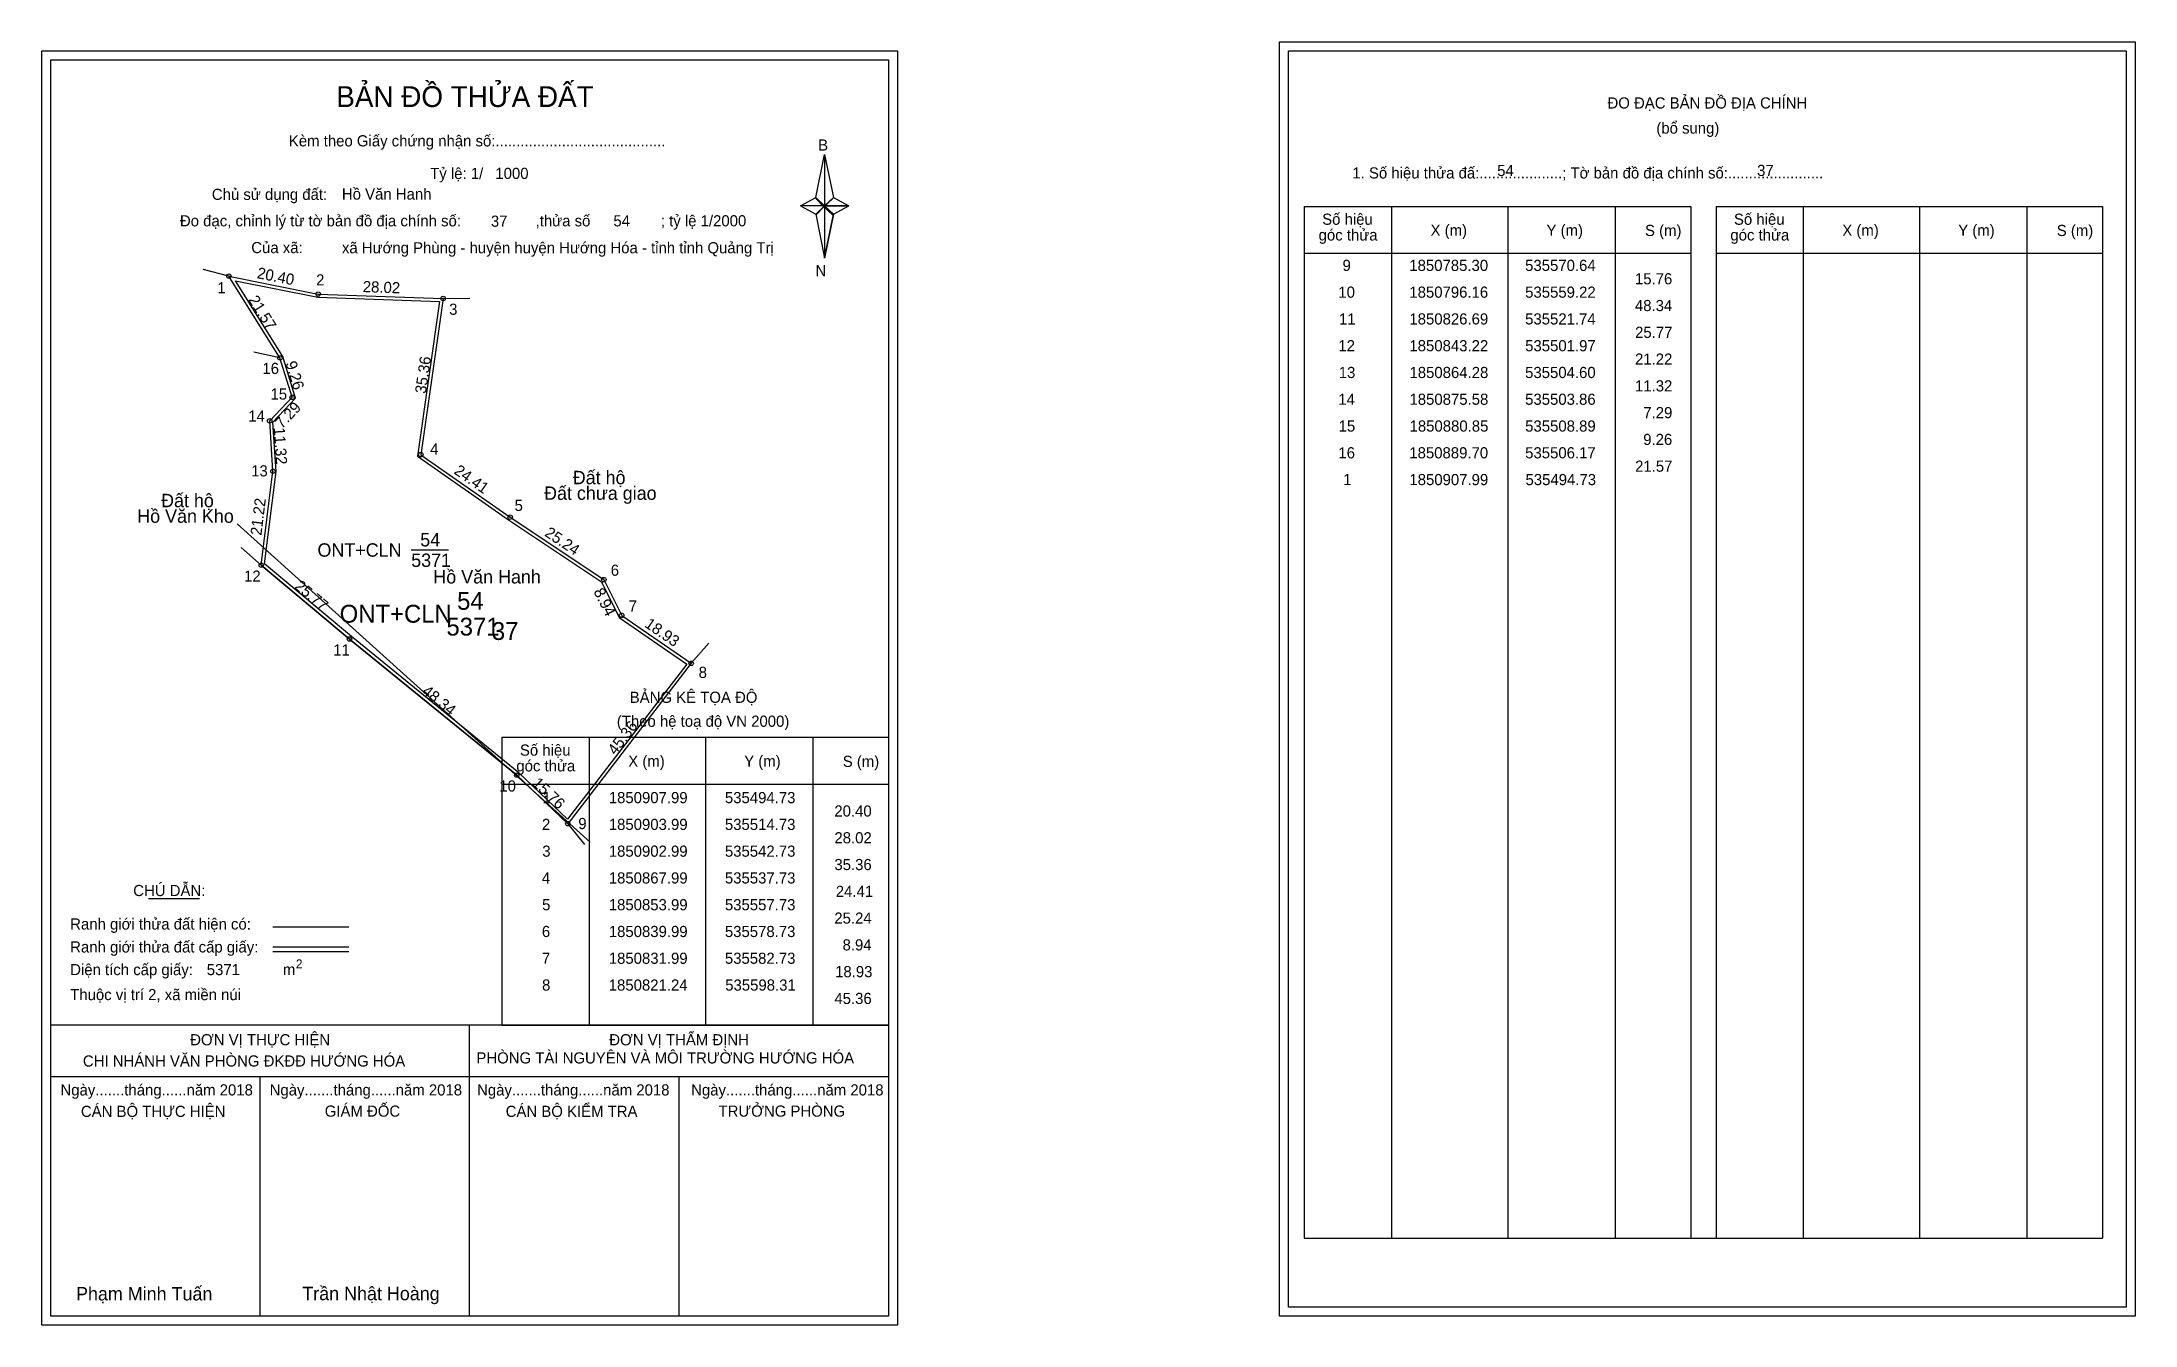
# Model space of a CAD drawing. Extents: x 535453 to 535922, y 1850673 to 1850961.
import ezdxf

# ---------------------------------------------------------------- set-up
doc = ezdxf.new("R2010")
doc.units = 0
for name, color, linetype in [('Level 1', 7, 'Continuous'), ('Level 10', 7, 'Continuous'), ('Level 11', 7, 'Continuous'), ('Level 12', 7, 'Continuous'), ('Level 13', 7, 'Continuous'), ('Level 2', 7, 'Continuous'), ('Level 27', 7, 'Continuous'), ('Level 3', 7, 'Continuous'), ('Level 36', 7, 'Continuous'), ('Level 4', 7, 'Continuous'), ('Level 49', 7, 'Continuous'), ('Level 5', 7, 'Continuous'), ('Level 53', 7, 'Continuous'), ('Level 55', 7, 'Continuous'), ('Level 6', 7, 'Continuous'), ('Level 63', 7, 'Continuous'), ('Level 7', 7, 'Continuous'), ('Level 9', 7, 'Continuous')]:
    doc.layers.add(name, color=color, linetype=linetype)

msp = doc.modelspace()

# ---------------------------------------------------------------- linework, layer by layer
at = {"layer": 'Level 1'}
for p, q in [((535732.14, 1850958.51), (535732.14, 1850958.51)), ((535454.82, 1850956.51), (535454.82, 1850956.51)), ((535626.24, 1850925.63), (535628.21, 1850935.27)), ((535628.21, 1850935.27), (535628.21, 1850923.74)), ((535628.21, 1850935.27), (535630.17, 1850925.63)), ((535622.79, 1850923.74), (535626.24, 1850925.63)), ((535626.24, 1850925.63), (535628.21, 1850923.74)), ((535628.06, 1850923.52), (535626.24, 1850925.41)), ((535630.03, 1850925.41), (535628.06, 1850923.52)), ((535628.06, 1850923.52), (535630.03, 1850925.41)), ((535630.17, 1850925.63), (535628.21, 1850923.74)), ((535628.21, 1850923.74), (535626.24, 1850921.9)), ((535628.06, 1850923.52), (535626.24, 1850921.68)), ((535626.24, 1850921.68), (535628.06, 1850923.52)), ((535626.24, 1850921.9), (535628.21, 1850912.04)), ((535630.03, 1850921.68), (535628.06, 1850923.52)), ((535628.21, 1850923.74), (535628.21, 1850912.04)), ((535628.21, 1850923.74), (535633.62, 1850923.74)), ((535628.21, 1850923.74), (535630.17, 1850921.9)), ((535630.17, 1850921.9), (535628.21, 1850912.04)), ((535630.17, 1850921.9), (535633.62, 1850923.74)), ((535735.67, 1850923.65), (535822.27, 1850923.65)), ((535755.26, 1850692.39), (535755.26, 1850923.65)), ((535781.33, 1850692.39), (535781.33, 1850923.65)), ((535805.31, 1850923.65), (535805.31, 1850692.39)), ((535822.27, 1850923.65), (535822.27, 1850692.39)), ((535827.93, 1850923.65), (535914.53, 1850923.65)), ((535847.52, 1850692.39), (535847.52, 1850923.65)), ((535873.59, 1850692.39), (535873.59, 1850923.65)), ((535897.56, 1850923.65), (535897.56, 1850692.39)), ((535914.53, 1850923.65), (535914.53, 1850692.39)), ((535735.67, 1850913.13), (535822.27, 1850913.13)), ((535827.93, 1850913.13), (535914.53, 1850913.13)), ((535555.91, 1850804.68), (535642.51, 1850804.68)), ((535575.5, 1850740.16), (535575.5, 1850804.68)), ((535601.57, 1850740.16), (535601.57, 1850804.68)), ((535625.54, 1850804.68), (535625.54, 1850740.16)), ((535555.91, 1850794.15), (535642.51, 1850794.15)), ((535476.73, 1850768.57), (535488.14, 1850768.57)), ((535504.6, 1850762.17), (535521.61, 1850762.17)), ((535504.6, 1850757.72), (535521.61, 1850757.72)), ((535504.6, 1850756.63), (535521.61, 1850756.63)), ((535561.64, 1850740.16), (535454.81, 1850740.16)), ((535642.51, 1850740.16), (535537.67, 1850740.16)), ((535548.66, 1850674.93), (535548.66, 1850740.16)), ((535555.91, 1850740.15), (535642.51, 1850740.15)), ((535642.51, 1850728.61), (535454.81, 1850728.61)), ((535501.74, 1850674.93), (535501.74, 1850728.61)), ((535595.59, 1850674.93), (535595.59, 1850728.61)), ((535735.67, 1850692.39), (535914.53, 1850692.39)), ((535919.84, 1850676.93), (535919.84, 1850676.93)), ((535642.51, 1850674.93), (535642.51, 1850674.93))]:
    msp.add_line(p, q, dxfattribs=at)
for points in [[(535626.24, 1850925.63), (535628.21, 1850935.27), (535628.21, 1850923.74)], [(535628.21, 1850923.74), (535630.17, 1850925.63), (535633.62, 1850923.74)], [(535622.79, 1850923.74), (535626.24, 1850921.9), (535628.21, 1850923.74)], [(535628.21, 1850923.74), (535628.21, 1850912.04), (535630.17, 1850921.9)]]:
    msp.add_lwpolyline(points, close=True, dxfattribs=at)
at = {"layer": 'Level 10'}
for p, q in [((535501.97, 1850843.22), (535521.74, 1850826.69)), ((535521.74, 1850826.69), (535559.22, 1850796.16))]:
    msp.add_line(p, q, dxfattribs=at)
for points in [[(535598.31, 1850821.24), (535570.64, 1850785.3), (535559.22, 1850796.16), (535521.74, 1850826.69), (535501.97, 1850843.22), (535504.6, 1850864.28), (535503.86, 1850875.58), (535508.89, 1850880.85), (535506.17, 1850889.7), (535494.73, 1850907.99), (535514.73, 1850903.99), (535542.73, 1850902.99), (535537.73, 1850867.99), (535557.73, 1850853.99), (535578.73, 1850839.99), (535582.73, 1850831.99)], [(535597.31, 1850821.08), (535570.56, 1850786.34), (535559.68, 1850796.69), (535522.19, 1850827.23), (535502.71, 1850843.51), (535505.3, 1850864.26), (535504.58, 1850875.32), (535509.68, 1850880.66), (535506.81, 1850889.99), (535496.18, 1850906.99), (535514.65, 1850903.29), (535541.93, 1850902.32), (535536.98, 1850867.66), (535557.34, 1850853.41), (535578.19, 1850839.51), (535582.18, 1850831.52)]]:
    msp.add_lwpolyline(points, close=True, dxfattribs=at)
at = {"layer": 'Level 11'}
for centre in [(535494.73, 1850907.99), (535514.73, 1850903.99), (535542.73, 1850902.99), (535506.17, 1850889.7), (535508.89, 1850880.85), (535503.86, 1850875.58), (535537.73, 1850867.99), (535504.6, 1850864.28), (535557.73, 1850853.99), (535501.97, 1850843.22), (535578.73, 1850839.99), (535582.73, 1850831.99), (535521.74, 1850826.69), (535598.31, 1850821.24), (535598.31, 1850821.24), (535559.22, 1850796.16), (535570.64, 1850785.3)]:
    msp.add_circle(centre, 0.5, dxfattribs=at)
at = {"layer": 'Level 12'}
msp.add_line((535496.6, 1850852.48), (535575.67, 1850781.17), dxfattribs=at)
at = {"layer": 'Level 27'}
for p, q in [((535494.73, 1850907.99), (535488.93, 1850909.51)), ((535542.73, 1850902.99), (535548.73, 1850903.07)), ((535506.17, 1850889.7), (535500.31, 1850890.97)), ((535501.97, 1850843.22), (535497.45, 1850847.17)), ((535598.31, 1850821.24), (535602.23, 1850825.78)), ((535570.64, 1850785.3), (535574.43, 1850780.65))]:
    msp.add_line(p, q, dxfattribs=at)
at = {"layer": 'Level 3'}
for p, q in [((535735.67, 1850923.65), (535735.67, 1850692.39)), ((535827.93, 1850923.65), (535827.93, 1850692.39)), ((535555.91, 1850804.68), (535555.91, 1850740.16))]:
    msp.add_line(p, q, dxfattribs=at)
at = {"layer": 'Level 63'}
for points in [[(535452.81, 1850958.51), (535644.51, 1850958.51), (535644.51, 1850672.93), (535452.81, 1850672.93)], [(535730.14, 1850960.51), (535921.84, 1850960.51), (535921.84, 1850674.93), (535730.14, 1850674.93)], [(535732.14, 1850958.51), (535919.84, 1850958.51), (535919.84, 1850676.93), (535732.14, 1850676.93)], [(535454.81, 1850956.51), (535642.51, 1850956.51), (535642.51, 1850674.93), (535454.81, 1850674.93)]]:
    msp.add_lwpolyline(points, close=True, dxfattribs=at)
at = {"layer": 'Level 9'}
msp.add_line((535535.57, 1850846.64), (535543.9, 1850846.64), dxfattribs=at)

# ---------------------------------------------------------------- texts
at = {"layer": 'Level 1'}
for s, height, p in [('BẢN ĐỒ THỬA ĐẤT', 4.6657, (535518.78, 1850945.91)), ('ĐO ĐẠC BẢN ĐỒ ĐỊA CHÍNH', 2.5, (535803.62, 1850945.57)), ('Kèm theo Giấy chứng nhận số:.........................................', 2.5, (535508.16, 1850937.08)), ('B', 2.5, (535626.75, 1850936.14)), ('(bổ sung)', 2.5, (535814.56, 1850939.95)), ('1. Số hiệu thửa đấ:....................; Tờ bản đồ địa chính số:.......................', 2.5, (535746.45, 1850929.89)), ('Chủ sử dụng đất:', 2.5, (535490.9, 1850925.09)), ('Đo đạc, chỉnh lý từ tờ bản đồ địa chính số:                  ,thửa số                 ; tỷ lệ 1/2000', 2.5, (535483.75, 1850919.16)), ('Số hiệu', 2.5, (535739.69, 1850919.52)), ('X (m)', 2.5, (535763.97, 1850917.05)), ('Y (m)', 2.5, (535789.95, 1850917.05)), ('S (m)', 2.5, (535812.02, 1850917)), ('Số hiệu', 2.5, (535831.95, 1850919.52)), ('X (m)', 2.5, (535856.23, 1850917.05)), ('Y (m)', 2.5, (535882.2, 1850917.05)), ('S (m)', 2.5, (535904.28, 1850917)), ('Của xã:', 2.5, (535499.74, 1850913.16)), ('góc thửa', 2.5, (535738.89, 1850915.99)), ('góc thửa', 2.5, (535831.15, 1850915.99)), ('N', 2.5, (535626.15, 1850907.97)), ('BẢNG KÊ TỌA ĐỘ', 2.5, (535584.54, 1850812.38)), ('(Theo hệ toạ độ VN 2000)', 2.5, (535581.64, 1850807.02)), ('Số hiệu', 2.5, (535559.93, 1850800.55)), ('góc thửa', 2.5, (535559.13, 1850797.02)), ('X (m)', 2.5, (535584.21, 1850798.07)), ('Y (m)', 2.5, (535610.18, 1850798.07)), ('S (m)', 2.5, (535632.26, 1850798.02)), ('CHÚ DẪN:', 2.5, (535473.29, 1850769.08)), ('Ranh giới thửa đất hiện có:', 2.5, (535459.16, 1850761.58)), ('Ranh giới thửa đất cấp giấy:', 2.5, (535459.16, 1850756.44)), ('Diện tích cấp giấy:', 2.5, (535459.16, 1850751.36)), ('m', 2.5, (535506.82, 1850751.38)), ('2', 2, (535509.72, 1850752.89)), ('Thuộc vị trí 2, xã miền núi', 2.5, (535459.16, 1850745.76)), ('ĐƠN VỊ THỰC HIỆN', 2.5, (535486.05, 1850735.64)), ('ĐƠN VỊ THẨM ĐỊNH', 2.5, (535579.95, 1850735.64)), ('CHI NHÁNH VĂN PHÒNG ĐKĐĐ HƯỚNG HÓA', 2.5, (535462.01, 1850730.88)), ('PHÒNG TÀI NGUYÊN VÀ MÔI TRƯỜNG HƯỚNG HÓA', 2.5, (535550.18, 1850731.57)), ('Ngày.......tháng......năm 2018', 2.5, (535456.98, 1850724.4)), ('CÁN BỘ THỰC HIỆN', 2.5, (535461.56, 1850719.59)), ('Ngày.......tháng......năm 2018', 2.5, (535503.85, 1850724.4)), ('GIÁM ĐỐC', 2.5, (535516.2, 1850719.65)), ('Ngày.......tháng......năm 2018', 2.5, (535550.33, 1850724.4)), ('CÁN BỘ KIỂM TRA', 2.5, (535556.74, 1850719.59)), ('Ngày.......tháng......năm 2018', 2.5, (535598.29, 1850724.4)), ('TRƯỞNG PHÒNG', 2.5, (535604.43, 1850719.65)), ('Phạm Minh Tuấn', 3, (535460.47, 1850678.47)), ('Trần Nhật Hoàng', 3, (535511.17, 1850678.52))]:
    msp.add_text(s, height=height, dxfattribs=at).set_placement(p)
at = {"layer": 'Level 11'}
msp.add_text('Tỷ lệ: 1/', height=2.5, dxfattribs=at).set_placement((535539.82, 1850929.77))
at = {"layer": 'Level 13'}
for s, p in [('54', (535537.6, 1850847.44)), ('ONT+CLN', (535514.57, 1850845.14)), ('5371', (535535.57, 1850842.84))]:
    msp.add_text(s, height=3, dxfattribs=at).set_placement(p)
at = {"layer": 'Level 2'}
msp.add_text('Hồ Văn Hanh', height=3, dxfattribs=at).set_placement((535540.53, 1850839.13))
at = {"layer": 'Level 3'}
msp.add_text('ONT+CLN', height=4, dxfattribs=at).set_placement((535519.54, 1850830.35))
at = {"layer": 'Level 36'}
for s, p in [('Đất hộ', (535571.77, 1850861.38)), ('Đất hộ', (535479.53, 1850856.23)), ('Đất chưa giao', (535565.34, 1850857.88)), ('Hồ Văn Kho', (535474.18, 1850852.73))]:
    msp.add_text(s, height=3, dxfattribs=at).set_placement(p)
at = {"layer": 'Level 4'}
msp.add_text('54', height=4, dxfattribs=at).set_placement((535545.86, 1850833.24))
at = {"layer": 'Level 49'}
for s, rotation, p in [('20.40', 348.6901, (535500.88, 1850907.58)), ('28.02', 357.9546, (535524.68, 1850904.44)), ('21.57', 302.0251, (535498.97, 1850902.72)), ('9.26', 287.0845, (535507.37, 1850888.53)), ('35.36', 81.8699, (535538.86, 1850881.56)), ('7.29', 46.3348, (535506.59, 1850873.66)), ('11.32', 273.7468, (535504.76, 1850874.05)), ('24.41', 325.008, (535544.97, 1850863.9)), ('21.22', 82.8817, (535501.99, 1850849.8)), ('25.24', 326.3099, (535565.27, 1850849.93)), ('25.77', 320.1005, (535509.24, 1850838.18)), ('8.94', 296.5651, (535576.36, 1850837.35)), ('18.93', 325.3948, (535587.68, 1850829.55)), ('48.34', 320.8348, (535537.81, 1850814.63)), ('45.36', 52.4075, (535581.35, 1850800.52)), ('15.76', 316.4398, (535562.52, 1850794.12))]:
    msp.add_text(s, height=2.5, rotation=rotation, dxfattribs=at).set_placement(p)
at = {"layer": 'Level 5'}
msp.add_text('5371', height=4, dxfattribs=at).set_placement((535543.46, 1850827.46))
at = {"layer": 'Level 53'}
for s, p in [('9', (535744.25, 1850909.17)), ('1850785.30', (535759.21, 1850909.17)), ('535570.64', (535785.16, 1850909.17)), ('10', (535743.31, 1850903.17)), ('1850796.16', (535759.22, 1850903.17)), ('535559.22', (535785.17, 1850903.17)), ('15.76', (535809.77, 1850906.17)), ('48.34', (535809.76, 1850900.17)), ('11', (535743.47, 1850897.17)), ('1850826.69', (535759.23, 1850897.17)), ('535521.74', (535785.16, 1850897.17)), ('25.77', (535809.8, 1850894.17)), ('12', (535743.32, 1850891.17)), ('1850843.22', (535759.23, 1850891.17)), ('535501.97', (535785.17, 1850891.17)), ('13', (535743.4, 1850885.17)), ('1850864.28', (535759.25, 1850885.17)), ('535504.60', (535785.16, 1850885.17)), ('21.22', (535809.78, 1850888.17)), ('11.32', (535809.78, 1850882.17)), ('14', (535743.31, 1850879.17)), ('1850875.58', (535759.25, 1850879.17)), ('535503.86', (535785.16, 1850879.17)), ('7.29', (535811.64, 1850876.17)), ('15', (535743.37, 1850873.17)), ('1850880.85', (535759.27, 1850873.17)), ('535508.89', (535785.17, 1850873.17)), ('9.26', (535811.62, 1850870.17)), ('16', (535743.32, 1850867.17)), ('1850889.70', (535759.21, 1850867.17)), ('535506.17', (535785.17, 1850867.17)), ('1', (535744.39, 1850861.17)), ('1850907.99', (535759.23, 1850861.17)), ('535494.73', (535785.25, 1850861.17)), ('21.57', (535809.8, 1850864.17)), ('1', (535565.01, 1850789.9)), ('1850907.99', (535579.84, 1850789.9)), ('535494.73', (535605.86, 1850789.9)), ('20.40', (535630.38, 1850786.9)), ('2', (535564.86, 1850783.9)), ('1850903.99', (535579.84, 1850783.9)), ('535514.73', (535605.86, 1850783.9)), ('3', (535564.94, 1850777.9)), ('1850902.99', (535579.84, 1850777.9)), ('535542.73', (535605.86, 1850777.9)), ('28.02', (535630.4, 1850780.9)), ('4', (535564.85, 1850771.9)), ('1850867.99', (535579.84, 1850771.9)), ('535537.73', (535605.86, 1850771.9)), ('35.36', (535630.39, 1850774.9)), ('24.41', (535630.7, 1850768.9)), ('5', (535564.9, 1850765.9)), ('1850853.99', (535579.84, 1850765.9)), ('535557.73', (535605.86, 1850765.9)), ('25.24', (535630.37, 1850762.9)), ('6', (535564.85, 1850759.9)), ('1850839.99', (535579.84, 1850759.9)), ('535578.73', (535605.86, 1850759.9)), ('7', (535564.86, 1850753.9)), ('1850831.99', (535579.84, 1850753.9)), ('535582.73', (535605.86, 1850753.9)), ('8.94', (535632.22, 1850756.9)), ('18.93', (535630.55, 1850750.9)), ('8', (535564.89, 1850747.9)), ('1850821.24', (535579.83, 1850747.9)), ('535598.31', (535605.93, 1850747.9)), ('45.36', (535630.39, 1850744.9))]:
    msp.add_text(s, height=2.5, dxfattribs=at).set_placement(p)
at = {"layer": 'Level 55'}
for s, height, p in [('1', 0.4, (535494.62, 1850907.99)), ('0', 0.11, (535494.69, 1850907.88)), ('2', 0.4, (535514.59, 1850903.99)), ('0', 0.11, (535514.69, 1850903.88)), ('3', 0.4, (535542.61, 1850902.99)), ('0', 0.11, (535542.69, 1850902.88)), ('0', 0.11, (535542.69, 1850902.88)), ('16', 0.4, (535505.89, 1850889.7)), ('0', 0.11, (535506.13, 1850889.59)), ('0', 0.11, (535506.13, 1850889.59)), ('15', 0.4, (535508.61, 1850880.85)), ('0', 0.11, (535508.85, 1850880.74)), ('0', 0.11, (535508.85, 1850880.74)), ('14', 0.4, (535503.57, 1850875.58)), ('0', 0.11, (535503.82, 1850875.47)), ('0', 0.11, (535503.82, 1850875.47)), ('4', 0.4, (535537.59, 1850867.99)), ('0', 0.11, (535537.69, 1850867.88)), ('13', 0.4, (535504.33, 1850864.28)), ('0', 0.11, (535504.56, 1850864.17)), ('0', 0.11, (535504.56, 1850864.17)), ('5', 0.4, (535557.6, 1850853.99)), ('0', 0.11, (535557.69, 1850853.88)), ('12', 0.4, (535501.69, 1850843.22)), ('0', 0.11, (535501.93, 1850843.11)), ('0', 0.11, (535501.93, 1850843.11)), ('0', 0.11, (535501.93, 1850843.11)), ('0', 0.11, (535501.93, 1850843.11)), ('6', 0.4, (535578.59, 1850839.99)), ('0', 0.11, (535578.69, 1850839.88)), ('7', 0.4, (535582.6, 1850831.99)), ('0', 0.11, (535582.69, 1850831.88)), ('11', 0.4, (535521.48, 1850826.69)), ('0', 0.11, (535521.7, 1850826.58)), ('0', 0.11, (535521.7, 1850826.58)), ('8', 0.4, (535598.18, 1850821.24)), ('0', 0.11, (535598.27, 1850821.13)), ('10', 0.4, (535558.94, 1850796.16)), ('0', 0.11, (535559.18, 1850796.05)), ('0', 0.11, (535559.18, 1850796.05)), ('9', 0.4, (535570.5, 1850785.3)), ('0', 0.11, (535570.6, 1850785.19)), ('0', 0.11, (535570.6, 1850785.19))]:
    msp.add_text(s, height=height, dxfattribs=at).set_placement(p)
at = {"layer": 'Level 6'}
for s, p in [('1000', (535554.42, 1850929.79)), ('54', (535778.9, 1850930.43)), ('37', (535837.14, 1850930.45)), ('Hồ Văn Hanh', (535520.04, 1850925.16)), ('37', (535553.42, 1850919.07)), ('54', (535580.88, 1850919.15)), ('xã Hướng Phùng - huyện huyện Hướng Hóa - tỉnh tỉnh Quảng Trị', (535520.05, 1850913.12)), ('5371', (535489.76, 1850751.36))]:
    msp.add_text(s, height=2.5, dxfattribs=at).set_placement(p)
at = {"layer": 'Level 7'}
msp.add_text('37', height=4, dxfattribs=at).set_placement((535553.65, 1850826.48))
at = {"layer": 'Level 9'}
for s, p in [('1', (535492.14, 1850904.16)), ('2', (535514.26, 1850905.92)), ('3', (535544.07, 1850899.34)), ('16', (535502.23, 1850886.09)), ('15', (535504.05, 1850880.34)), ('14', (535499.07, 1850875.42)), ('4', (535539.81, 1850868.01)), ('13', (535499.71, 1850863.12)), ('5', (535558.73, 1850855.38)), ('12', (535498.12, 1850839.54)), ('6', (535580.28, 1850840.86)), ('7', (535584.31, 1850832.84)), ('11', (535518.08, 1850822.97)), ('8', (535599.97, 1850817.97)), ('10', (535555.32, 1850792.51)), ('9', (535573, 1850784.09))]:
    msp.add_text(s, height=2.5, dxfattribs=at).set_placement(p)

doc.saveas('drawing.dxf')
